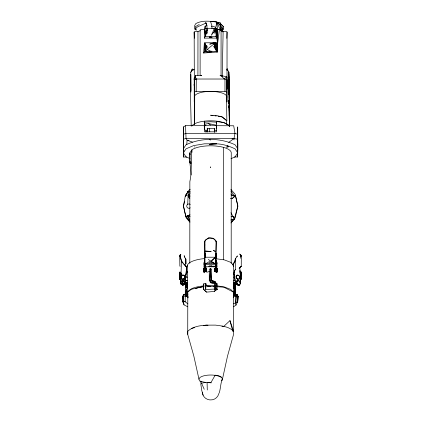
<?xml version="1.0" encoding="UTF-8"?>
<svg xmlns="http://www.w3.org/2000/svg" width="421" height="421" viewBox="0 0 421 421"><rect width="100%" height="100%" fill="white"/><g stroke="black" fill="none" stroke-linecap="round" stroke-linejoin="round"><path stroke-width="0.63" d="M198.97 379.21L193.813 356.003L187.734 334.39L187.792 292.079L191.355 289.269L204.174 286.406M189.803 263.278L189.85 181.619C192.155 171.152 190.639 160.401 191.902 149.802A20.692 7.078 0 0 1 215.142 145.976A20.692 7.078 0 0 1 231.25 152.881L231.187 263.257M200.364 30.744L197.97 31.47L195.097 31.507L194.16 32.012L194.365 89.657M194.265 79.68L194.286 101.893L194.265 79.68L196.318 79.022L224.967 79.027L226.898 79.732L226.914 101.898L226.898 79.732M194.67 124.153L194.702 95.73L194.686 124.695M197.917 75.448L197.97 31.47M200.112 75.301L200.138 29.965L201.075 29.459L204.385 29.407L204.353 38.095L216.857 38.101L217.568 43.979L217.457 51.983L203.638 53.014L204.343 43.189L204.338 51.878L203.638 53.014M204.101 265.235L204.101 262.52L204.101 266.84L211.742 266.698M204.617 271.15L203.932 269.824L203.932 267.93L203.932 271.613L204.78 272.84L204.617 271.15L205.201 268.766L205.164 264.646L204.643 264.551L204.643 257.22L215.736 257.22L216.152 253.437L216.283 257.22L215.468 257.205L210.742 261.194L216.178 264.293L215.657 265.214L215.768 270.335L214.81 271.503L214.81 268.693L215.768 270.335L214.81 270.608L214.81 271.503M206.111 270.908L206.111 271.582L206.195 270.908M214.726 270.282L214.757 271.587L214.81 270.282M215.736 266.593L215.731 271.545L216.178 272.608L216.983 272.261M216.278 264.625L216.283 260.646L216.236 269.624L215.726 264.304M234.071 139.914L233.971 138.609L234.986 133.441L233.702 125.779L216.526 125.69L216.52 131.82L204.553 131.82L204.569 121.143L204.585 127.674M216.131 289.78L216.668 289.701A1.195 0.384 0 0 0 217.131 289.395L215.936 289.017L205.711 289.485L206.043 283.87L205.39 283.596L203.775 283.791L203.511 289.259L206.516 292.111L214.289 291.448L217.131 289.395L217.015 283.796L216.683 283.659M216.989 268.577L216.983 267.935L216.983 271.619L216.178 272.608L216.983 270.792M217.257 270.703L217.257 268.203L217.257 271.992L217.257 268.766M221.051 75.959L221.078 29.97L220.32 29.496L216.82 29.412M223.383 259.694L223.44 147.345M226.887 92.052L224.961 91.394L224.967 79.027M221.078 29.97L221.072 30.728L223.13 31.586L226.303 31.549L227.061 32.017L227.003 89.263L227.03 79.911L226.609 76.696L220.041 75.443M229.234 100.161L229.356 126.3A19.034 6.51 0 0 0 210.905 120.816A19.034 6.51 0 0 0 191.902 126.047M237.402 301.552L237.56 302.736L237.56 301.42M234.423 156.991L237.686 156.986L237.781 143.556M214.263 269.166L214.726 268.693L214.721 271.503L214.726 268.693L214.263 269.166L214.721 269.587L214.478 268.787M214.81 268.693L214.81 269.587L215.768 270.335M237.686 156.986L237.702 126.926L237.776 151.218M240.833 256.657L240.801 255.226L239.681 254.01L241.165 255.289L241.322 256L241.249 266.235L239.139 268.466L241.254 266.198M185.287 294.379L185.329 283.58L186.55 291.306M206.201 269.966L206.206 268.682L206.558 269.351M211.263 261.583L215.468 257.205L215.436 263.914L216.105 264.22L211.263 261.583L208.342 259.394M216.236 267.782L216.241 266.561M228.624 71.107L228.898 88.952L229.655 100.835L228.835 100.872L228.856 103.682M233.497 274.892L234.486 270.571L235.628 269.372L235.676 258.431L237.37 255.884L236.934 256.847M233.818 292.916L234.66 288.448L236.092 296.205L235.697 304.751L236.134 304.983L237.697 301.278L237.96 296.131L236.944 295.995L236.07 296.2L235.965 296.573L235.702 302.857L233.371 303.752M204.643 264.551L204.78 257.231L205.459 257.205M215.81 251.842L215.847 256.41C215.768 249.779 220.246 236.576 208.569 237.96L205.469 240.054L204.695 241.586L204.611 253.147L205.122 257.615M217.015 289.232L216.231 289.001L216.205 283.586L214.868 283.023L211.337 280.275L210.379 280.165L210.458 268.761L211.658 269.14L211.689 280.649L210.489 282.702L214.51 283.444L214.868 283.023L214.915 281.296L214.92 281.628M228.913 94.193L228.913 87.194M194.26 92.046L196.186 91.389L196.318 79.022M206.195 269.582L206.548 271.177L206.195 271.503L206.206 268.682M235.113 291.421L235.66 283.675L235.55 294.326L236.334 296.295M179.746 272.461L179.662 279.228L179.72 272.098L179.977 279.26L180.656 279.807L180.551 283.328L181.035 284.37L182.504 284.854L183.977 283.791L184.34 282.901L185.219 283.659L182.54 285.206L180.551 283.328L180.841 274.771L180.041 271.819L182.298 275.602L181.093 272.603L181.414 260.931L180.188 255.363L180.883 254.268L179.751 255.31L179.704 255.989L179.862 266.172L180.193 266.277M186.829 157.033L183.567 157.038L183.382 126.942L185.524 125.684L204.559 125.69L204.569 128.81M207.016 131.662L207.295 128.21L209.211 128.642L214.747 128.31L214.584 132.152M229.35 125.458L229.171 100.893M216.178 262.762L216.278 256.326L215.741 256.931M234.376 276.95L234.423 274.397M234.444 273.124L234.486 270.571L235.76 269.34L235.428 269.403M235.992 294.847L237.118 294.363L238.165 296.658L235.55 294.326L234.56 294.063L234.66 288.448L233.676 294.132M187.734 334.39L187.792 331.206C195.197 324.517 206.19 325.165 215.531 325.117C221.814 326.012 228.935 326.433 233.602 331.301L233.539 334.49L227.519 356.098L222.446 379.232M233.539 295.363L233.602 292.179L223.856 287.201L216.878 286.717M185.272 295.868L185.145 301.946L184.456 301.436A1.195 0.421 -1.1 0 0 183.403 301.478L183.014 301.61L183.167 302.21L183.351 296.952M203.932 271.95L203.938 270.366M222.22 76.706L223.13 31.586M235.492 292.111L235.518 290.811M235.555 288.864L235.66 283.675M205.038 257.21L205.19 253.331L204.648 255.447L205.059 251.226L204.827 241.08M215.263 47.231L214.81 46.078L215.884 42.742L209.721 44.105C212.095 44.179 215.926 40.974 217.568 43.979L219.441 29.412L217.394 29.644L216.852 37.569L215.973 36.606L216.22 31.138L215.894 28.433L204.738 28.475L204.353 29.407M229.234 112.739L229.24 105.96M240.223 281.16L240.723 279.397L240.312 274.924L240.965 271.829L240.317 283.638L239.06 285.264L237.397 284.87L236.055 283.233L236.402 284.112L237.349 284.896M233.334 288.422L234.981 287.638L235.118 283.491M205.09 257.563L204.985 251.205M204.811 245.432L204.695 241.586L205.469 240.238L208.569 237.96L213.236 238.539L216.115 241.086L215.678 251.558L213.352 250.532L215.668 251.405M203.775 283.791L203.511 289.259L206.516 292.111M181.63 278.576L180.551 283.328L181.688 281.128L183.324 280.807L183.977 281.244L185.219 283.659L186.787 267.393C183.872 263.956 179.846 260.194 180.188 255.363L180.188 256.647M187.692 204.301L188.134 195.249L187.908 191.408L190.192 189.245M229.24 111.149L229.198 106.066L228.887 106.055M183.014 301.61L183.419 294.984L183.919 294.39L186.277 294.037L187.582 294.716L187.498 295.837L188.04 296.989M204.695 266.793L204.601 268.661L203.953 268.251M216.178 258.168L216.278 256.326M205.674 286.643L206.043 283.87M217.104 34.196L216.857 38.101L216.831 28.823L215.894 28.433L214.731 31.517L213.779 32.128L211.289 35.275L214.01 29.559L215.373 30.675L214.731 31.517L214.01 29.559M217.268 31.596L217.394 29.644L217.568 43.979M215.82 270.308L215.731 271.545L216.226 271.45M229.24 110.328L229.245 106.787M186.745 144.635L187.077 140.24L186.04 138.477L185.524 125.684M210.379 280.165L209.605 280.033L210.547 280.428L210.821 281.06L209.279 280.581L209.263 269.151L210.458 268.761L209.605 280.033L209.279 280.581L210.821 281.06L210.489 282.702L212.847 282.917M240.559 258.299L240.833 255.373L240.701 256.089M214.389 132.141L214.747 128.31M204.806 266.709L204.601 268.661L204.78 257.231M185.945 277.318L185.814 276.881L185.908 277.381L185.814 276.881L185.698 277.171M221.004 30.712L221.446 26.897L217.868 22.381L213.647 21.287L210.532 21.534L211.652 24.95A13.325 3.736 -84.5 0 1 212.021 28.633M229.292 99.809L229.655 100.835L228.861 101.135L229.198 103.482L228.835 100.872M233.781 295.668L234.092 294.063L234.56 294.063M204.353 38.095L204.374 37.511L205.474 36.327L205.822 33.48L207.2 32.996L207.185 29.565L206.174 28.665M196.665 30.023L194.986 29.265L195.307 26.712L199.233 24.507M223.683 26.876L220.33 23.934L220.23 23.313L223.683 26.876L223.362 29.428L222.335 30.349M237.56 302.736L238.36 296.558L237.96 296.131M205.822 33.48L206.248 33.364L207.185 29.565L206.479 31.591L205.038 32.033L206.248 33.364L207.2 32.996M204.338 51.878L209.821 51.999L209.211 51.43L210.279 51.104L211.984 51.567L211.479 51.946L209.821 51.999L205.301 51.672L205.816 47.789L207.19 47.057L206.764 45.673L205.448 45.847L205.153 46.647L206.243 47.668L207.19 47.057M233.987 286.412L234.055 285.954M190.06 161.517L189.86 162.753L191.066 163.19M206.248 33.364L206.595 31.222L205.038 32.033M183.567 157.038L183.793 149.981M185.393 294.4L186.256 289.48L187.582 294.716M190.924 162.053L190.697 163.295L190.076 161.911L189.86 162.753L189.866 152.876L191.902 149.802L191.971 152.413M180.035 279.223L180.841 274.771L180.656 279.807L179.662 279.228M185.503 276.313L185.219 283.659L183.977 281.244M183.088 280.975L182.367 283.349L183.088 280.975L182.372 280.939A1.905 1.547 -59.4 0 0 180.762 283.444A1.905 1.547 -59.4 0 0 183.082 284.196A1.905 1.547 -59.4 0 0 183.656 281.36L183.088 280.975L181.661 283.633L182.177 282.838M229.013 94.557L228.898 88.952L229.471 88.868L229.061 86.116L228.819 71.986L229.371 126.084M184.608 201.138L183.477 206.106L185.772 216.489L189.903 221.488M185.745 196.17L186.171 194.307L186.998 193.313M196.849 78.974L195.807 79.027L194.16 79.895L195.602 75.512L201.743 75.401L200.591 75.564M215.373 30.675L215.894 28.433M233.018 264.746L234.844 261.552L235.676 258.431L234.571 261.715L233.029 264.609M215.368 44.984L214.005 43.868L207.179 49.452L205.301 51.672L205.706 49.957M215.557 28.639L216.82 22.06C209.916 21.155 202.054 20.082 195.707 23.681L194.628 25.718L194.986 29.265M181.525 276.423L181.488 278.276L182.077 278.86L183.061 278.97A2.01 1.637 -59.4 0 0 184.53 275.834A2.01 1.637 -59.4 0 0 181.525 276.423L181.614 276.187A2.173 1.768 -59.4 0 1 184.556 275.539A2.173 1.768 -59.4 0 1 183.956 278.786A2.173 1.768 -59.4 0 1 181.283 277.992L181.614 276.187L181.283 277.386L181.262 277.081L181.488 278.276L181.283 277.992M233.376 266.477L233.671 265.346L230.734 262.325L224.282 259.868L216.289 258.778M215.973 36.606L205.474 36.327L206.095 33.954M206.764 45.673L206.243 47.668L205.816 47.789L207.179 49.452L210.279 51.104M237.686 134.262L234.986 133.441L185.998 133.362L183.403 134.325L183.482 151.886L183.83 150.618M233.408 293.642L233.723 292.548L233.671 265.346L232.471 264.872M216.72 264.135C216.994 272.298 216.736 258.931 217.094 263.541M206.443 271.403L206.543 271.003M219.099 393.251C220.767 388.536 220.415 383.357 222.435 378.732A11.741 4.199 -2.5 0 1 221.546 380.416M187.687 295.274L186.561 296.668L185.74 296.505L185.435 295.51M183.556 281.581L184.635 278.655M183.567 281.586L185.398 276.907L186.787 267.393L183.719 264.067M187.345 287.38A1.495 1.216 -59.4 0 1 186.614 286.259L187.787 284.622M229.392 126.342L229.366 108.592L229.198 106.066L228.887 106.092M186.171 194.307L185.166 196.649L183.467 206.106L186.166 217.904L189.918 222.199M212.226 43.152L216.82 43.131L214.81 46.078L214.521 45.6L213.857 46.652L214.942 47.673L216.031 46.647L215.747 45.91L214.81 46.078L214.005 43.868L214.521 45.6L215.747 45.91L214.942 47.673L216.847 51.878L217.457 51.983M183.603 294.789L182.761 296.6L183.167 302.21L182.719 296.416L183.419 294.984L184.83 294.221L186.277 294.037L187.498 295.837L185.482 294.863L184.672 296.121M239.544 284.27L239.06 285.264L235.444 283.038L234.16 273.739L235.444 283.038L239.06 285.264L240.317 283.638M209.284 266.825L208.816 266.451L209.369 265.967A1.126 0.368 0 0 0 210.216 266.409A1.126 0.368 0 0 0 211.558 266.13M189.797 191.392L187.908 191.408L185.166 196.649L186.44 195.165M190.924 92.052L190.755 72.338L191.692 70.644M214.726 270.608L214.373 269.298L214.726 268.693M190.755 72.338L191.897 70.428L194.207 69.233M185.924 274.576L187.561 271.871M185.008 296.279L185.55 295.384L187.045 295.616L186.561 296.668L185.603 295.426M237.007 283.801L235.444 283.038L237.433 279.802L239.302 281.139L240.275 282.78L239.938 277.092L240.723 279.397L241.354 279.139L241.275 272.129L241.265 272.471M232.824 264.798L234.844 261.552M183.367 148.781L186.05 144.75C201.154 137.646 219.941 137.662 235.044 144.756L237.712 148.618M214.289 291.448L215.936 289.017L214.742 289.395M191.813 69.775L192.444 68.855L193.323 70.112L191.813 69.775L191.897 70.428M184.345 284.043L183.703 284.896L183.035 284.407M187.734 286.98L186.614 286.259L187.492 285.033M187.913 303.915L185.035 301.615L183.403 301.478L182.972 302.062L184.009 304.857L187.713 306.762M233.271 286.99L234.392 286.269L233.218 284.633M184.34 282.901L182.54 285.206L183.319 284.491M183.635 284.885L184.282 284.054M187.477 287.027L186.614 286.259L187.587 285.017M231.045 222.993L235.16 217.915L237.86 206.116L235.534 195.718L231.976 198.686L230.713 198.523M211.258 263.025C212.573 262.157 208.395 262.257 209.669 263.025M226.824 38.364L227.061 32.017M188.145 193.192L189.845 191.213M207.1 28.649L206.9 25.486L205.753 22.492L206.711 24.75L204.79 26.933L205.322 28.649M185.74 296.505L186.04 296.168M187.124 285.77L186.656 286.285A1.495 1.216 -59.4 0 0 187.387 287.406M214.952 33.364L216.11 32.133L214.915 31.222L213.779 32.128L214.557 32.949M231.124 222.335L234.323 219.025L237.849 206.116L235.165 194.318L230.892 189.429M187.95 294.542L187.461 291.985C191.471 287.111 198.344 286.717 204.143 285.738M233.602 292.179L233.602 331.301L229.971 320.618L223.856 326.322L221.951 326.191M206.195 271.503L206.548 271.177M233.481 287.064L234.392 286.269A1.495 1.216 59.3 0 0 233.66 284.859M235.444 283.038L236.644 282.002L237.433 279.802L238.244 280.654M190.097 193.581L188.134 195.249L189.782 198.765L188.776 197.296M235.534 195.718L231.976 198.686L230.761 198.38M235.702 302.857L237.697 301.278L236.944 295.995M181.035 281.823L182.514 280.765M233.629 306.777L236.134 304.983M228.729 142.34L233.971 138.609L237.728 139.214M204.743 264.288L205.138 264.014L204.643 257.22L204.816 259.694M241.354 279.139L240.723 279.397L240.554 277.523M228.882 101.372L229.655 100.835L228.84 101.024L229.171 101.266L229.261 115.949M235.686 259.341L235.06 259.62M233.208 297.358L234.66 295.958L233.997 294.868L235.55 294.326L234.092 294.063M205.453 263.914L209.658 261.399M204.732 42.784L206.243 47.668L204.732 42.784L215.884 42.742M234.444 276.75L233.65 277.218M211.032 144.056L209.369 144.656C217.92 142.43 227.24 145.14 235.044 148.845L237.744 152.876L235.065 156.917L231.008 158.659M205.943 23.066L199.754 25.876A13.593 4.657 -0.6 0 0 195.991 30.086M185.772 216.489L187.808 215.878L189.824 220.383L185.772 216.489L190.018 214.794M233.439 288.248L234.981 287.638L234.686 283.244M204.122 126.179L205.843 125.505L210.558 125.132L216.462 125.516M235.797 283.812L236.528 283.559L233.623 283.812M183.419 294.984L186.277 294.037L186.256 289.48M215.936 289.79L217.131 289.395M228.756 93.599L229.024 93.594M231.455 219.915L234.323 219.025L233.708 216.926M206.748 272.276L209.658 271.392M214.868 283.023L215.02 289.643L214.868 283.023L210.489 282.702L214.947 281.354L210.547 280.428L211.337 280.275L210.458 268.761M230.734 220.025L234.323 219.025L230.95 212.689M183.345 139.204L186.04 138.477L233.971 138.609L232.06 138.841M209.284 266.135L210.463 265.83L211.726 266.183L216.826 266.23M214.731 31.517L216.22 31.138L214.915 31.222M210.489 282.702L213.652 281.938M194.613 77.611L195.144 77.485M205.385 382.368L199.98 381.326L201.585 383.236L205.385 382.368L210.979 382.505L215.189 375.169A11.741 4.199 -2.5 0 1 221.43 377.116M191.355 328.391L194.56 327.675M203.532 325.67L206.095 325.101L208 325.233M179.92 279.076L179.977 279.26M207.695 238.565L208.805 238.328M211.437 26.376L212.679 26.123L215.547 27.333M228.392 146.692L226.419 147.076L228.803 146.766L227.493 145.608M204.338 124.316L208.437 123.537L216.557 125.248M233.702 287.88L234.981 287.638L234.255 286.722M186.029 280.37L187.498 280.349M187.608 283.707L185.329 283.828M185.077 281.102L185.093 282.217L187.603 282.186M233.271 287.896L234.981 287.638M233.418 280.523L234.676 280.354L233.934 280.391M231.092 216.694L233.55 216.399M233.271 286.769L233.692 286.717M213.984 286.938L215.268 286.796M216.578 22.518L220.041 22.708L220.978 24.418M233.502 280.36L234.36 280.265M214.71 130.373L216.541 130.205M241.249 266.235L240.817 266.288M204.117 122.253L210.558 121.743L216.352 122.185M236.092 296.205L237.728 296.074L237.118 294.363M185.577 280.402L187.066 280.386M216.231 289.001L215.173 289.08L216.205 283.586L214.842 281.465L211.689 280.649M210.363 144.182L216.583 143.808L204.48 143.808L193.581 145.603L186.045 148.834L183.367 152.87L186.066 156.907L190.039 158.57M238.481 284.864L239.296 284.822M213.447 266.809L216.826 266.74L212.421 266.772M229.308 106.208L228.892 106.239L229.366 108.592L229.24 107.366M213.547 28.838L216.831 28.823M196.186 91.389L224.961 91.394M204.101 263.535L215.147 263.541M204.101 264.451L216.826 264.456M205.443 285.591L215.473 285.591M204.59 129.552L205.985 130.799L207.264 130.805M207.379 286.412L210.658 286.501M213.279 286.564L215.242 286.617M189.024 140.325L187.077 140.24L192.481 142.093M183.382 284.638L183.761 284.859L184.587 284.101A1.147 0.931 -59.4 0 0 184.782 283.633M212.11 266.851L210.463 266.725M206.095 285.975L215.61 286.633M208.163 382.621L211.331 382.842M186.35 282.386L187.371 282.459M235.665 282.496L233.392 282.196M185.693 276.65L187.356 277.207M211.474 51.188L217.089 51.841L216.82 43.131L216.841 50.004M183.388 284.391L183.814 284.438M187.508 287.385L186.624 287.275L186.077 283.444M186.319 280.349L187.582 280.512M186.356 283.907L184.545 283.591M213.121 115.575L210.558 115.212L217.641 115.759L222.304 117.033L226.477 120.464L226.477 124.221M214.92 115.833L216.32 116.033M218.031 116.275L222.083 116.849L226.861 120.79L226.461 95.735M190.192 216.247L187.808 215.878L188.266 217.525M216.726 285.785L224.267 286.954L230.719 289.411L233.723 292.548M233.397 283.717L234.65 283.912M216.526 125.69L216.531 128.81L216.405 121.422L224.077 122.748L228.687 125.342M187.908 191.408L190.35 192.023M240.749 255.847L241.322 256M231.187 195.281L234.792 196.254L230.929 191.066M234.297 295.731L236.06 296.579M226.682 69.954L227.893 70.312L227.077 68.523M216.105 267.909L216.983 268.24M190.118 154.733L189.866 152.876L189.939 162.89L190.86 163.237M187.771 195.833L190.003 196.707M226.561 77.617L227.04 78.006L226.609 76.696L224.293 78.974L220.925 75.748M204.274 124.695L205.843 125.505M230.908 194.018L234.792 196.254M180.151 256.163L180.43 256.336L179.704 255.989M187.708 287.964L186.624 287.275L187.566 288.243M228.866 76.627L229.061 86.116M238.307 284.728L239.06 285.264L238.181 284.354M188.424 194.391L189.903 195.476M208.437 123.537L210.558 125.132M233.997 294.868L236.528 296.784M206.106 271.503L204.985 270.393L206.106 271.503L206.106 268.693L205.369 264.614M187.519 287.054L186.656 286.285A1.495 1.216 -59.4 0 1 187.392 284.875M209.547 139.304L210.416 140.104M217.462 29.512L216.82 22.06L220.262 25.334L220.693 30.117M194.507 146.824L194.786 147.092M186.466 270.698L187.577 271.866M187.34 296.658L188.055 297.426M181.53 261.694L182.846 263.114M228.861 101.135L229.103 101.398M215.32 282.138L216.941 284.175M211.726 266.183L211.558 265.967A1.126 0.368 0 0 0 211.342 265.819M233.744 285.438L234.392 286.269A1.495 1.216 59.3 0 1 233.655 287.39M233.676 282.723L234.087 283.265L235.623 283.144A1.126 0.395 0.9 0 0 235.413 282.654M206.479 31.591L204.38 28.823L205.474 36.327M186.619 295.979L188.055 297.879M236.055 283.233L237.176 284.67M233.513 285.043L234.392 286.269A1.495 1.216 59.3 0 1 233.613 287.417M194.334 38.295L194.16 32.012M213.857 46.652L217.089 51.841L215.747 45.91M239.302 281.139L240.275 282.78M210.158 282.038L209.611 280.575M206.027 29.054L204.79 26.933L206.9 25.486L206.711 24.75M183.551 279.981L184.151 281.06M220.23 23.313L220.799 24.423M216.82 22.06L220.225 29.559M201.585 383.236L204.227 389.278M216.178 49.536L217.089 51.841M186.35 283.338L187.035 285.096M187.577 295.132L188.019 296.326M216.115 241.086L216.283 241.654M229.003 87.189L229.471 88.868L228.924 86.021M203.096 395.23L201.712 390.288L200.728 383.447M229.171 101.266L228.898 88.952M229.971 320.618L232.729 331.338M184.53 257.226L184.151 255.658L185.603 259.204L185.935 263.867L186.056 259.262L185.366 258.426L185.393 266.146M209.211 128.642L209.826 131.789M183.403 301.478L184.009 304.857M228.887 105.887L229.366 108.592M182.867 279.186L183.151 280.975M205.253 264.062L206.106 269.582L205.185 270.682L205.159 263.446M189.939 162.89L191.181 174.973M220.888 28.207L221.283 31.265M204.695 241.586L204.822 242.733M239.823 267.582L240.112 272.529M220.041 22.708L220.341 27.165M216.405 121.422L216.62 123.916M240.002 271.282L240.312 274.924L239.949 270.14M185.645 287.348L185.329 283.58L185.598 287.49M195.807 79.027L195.602 75.512L194.16 79.895L194.139 78.001M205.39 283.596L205.711 289.485M229.045 102.024L229.108 103.334M204.922 43.521L205.301 51.672M220.394 28.391L220.472 30.223M205.138 264.014L205.164 264.646M215.468 257.205L215.652 264.041M207.085 382.468L207.285 390.004M191.208 126.074L190.65 103.213L190.76 74.585L190.924 90.683M207.295 128.21L207.364 132.031M228.824 74.233L228.987 84.605M229.092 91.089L229.14 94.33M204.096 266.53L204.101 266.84M205.985 130.799L206.001 132.11M229.35 124.616L229.234 113.275M228.819 71.986L228.866 77.475M222.698 28.102L222.735 31.991M214.368 269.019L214.373 269.298M240.965 271.829L241.017 279.191M187.245 265.456L187.461 291.985M183.382 126.942L183.482 151.886M194.16 85.721L194.155 84.047A1.631 0.558 0 0 0 194.276 84.263M206.106 268.693L206.111 269.966M221.683 27.028A13.593 4.657 -0.6 0 1 222.919 29.228M201.822 381.968A11.741 4.205 0 0 1 201.712 376.521A11.741 4.205 0 0 1 216.704 375.606A11.741 4.205 0 0 1 221.625 380.758M218.731 393.682A8.183 7.599 0 0 1 209.89 399.918A8.183 7.599 0 0 1 202.485 392.24M184.898 283.543A1.495 1.216 -59.4 0 1 183.077 284.854M184.856 283.517A1.495 1.216 -59.4 0 1 183.03 284.828M186.614 286.259A1.495 1.216 -59.4 0 1 187.345 284.849M186.956 286.727A1.147 0.931 -59.4 0 1 186.956 285.385M187.619 283.301A1.358 0.474 -0.8 0 1 186.15 283.617A1.358 0.474 -0.8 0 1 184.998 283.196M185.087 282.986A1.358 0.474 -0.8 0 1 186.556 282.675M187.119 282.744A1.358 0.474 -0.8 0 1 187.529 282.891M233.613 284.885A1.495 1.216 59.3 0 1 234.35 286.296M236.092 282.928A1.495 1.216 59.3 0 0 236.544 284.428A1.495 1.216 59.3 0 0 237.912 284.864A1.495 1.216 59.3 0 1 236.586 284.401A1.495 1.216 59.3 0 1 236.134 282.901M236.402 284.112A1.147 0.937 59.3 0 1 236.207 283.159M234.05 285.391A1.147 0.937 59.3 0 1 234.044 286.738M233.466 282.901A1.358 0.474 0.9 0 1 235.571 282.817A1.358 0.474 0.9 0 1 235.413 283.559M234.85 283.628A1.358 0.474 0.9 0 1 233.381 283.312M234.013 282.602A1.126 0.395 0.9 0 1 234.981 282.565M190.271 207.806A2.173 2.173 0 0 1 187.319 207.585A2.173 2.173 0 0 1 187.319 204.627A2.173 2.173 0 0 1 190.271 204.406M217.015 283.796A1.195 0.384 0 0 1 217.083 284.07M183.303 296.1A1.195 0.421 -1.1 0 1 184.166 296.042M187.119 266.556A23.381 7.999 0 0 1 204.801 258.562M195.612 288.485A20.666 7.068 0 0 1 202.29 286.912M194.713 98.209A16.287 5.573 0 0 1 210.574 91.399A16.287 5.573 0 0 1 226.472 98.214M203.659 269.856C203.664 277.323 203.664 264.014 203.659 269.856M217.257 270.308L217.257 270.587L217.068 269.987L217.257 270.308M239.733 277.092L239.712 278.002A2.173 1.773 59.3 0 1 236.791 278.591A2.173 1.773 59.3 0 1 236.855 275.229A2.173 1.773 59.3 0 1 239.733 277.092M237.328 281.37L237.007 282.817A1.905 1.552 59.3 0 0 239.333 284.491A1.905 1.552 59.3 0 0 239.907 281.875A1.905 1.552 59.3 0 0 237.328 281.37M210.526 167.005L210.316 167.363L210.716 167.326L210.526 167.005M205.264 251.405L205.495 250.921L211.221 251.553L205.264 251.405M185.787 282.591L185.377 283.133A1.126 0.395 -0.8 0 0 186.913 283.259A1.126 0.395 -0.8 0 0 187.324 282.717L185.787 282.591M212.016 37.258L211.11 37.737L209.421 37.543L209.348 37.053L210.284 36.785L212.016 37.258M227.893 70.312L226.835 69.754L227.893 70.312M236.234 276.571A2.01 1.637 59.3 0 0 238.691 278.96A2.01 1.637 59.3 0 0 238.981 275.755A2.01 1.637 59.3 0 0 236.234 276.571"/></g></svg>
